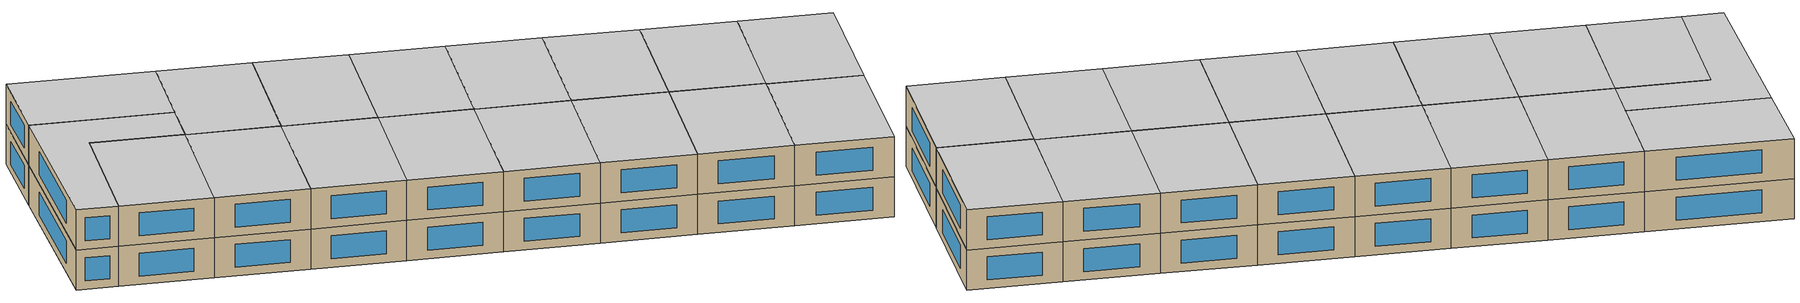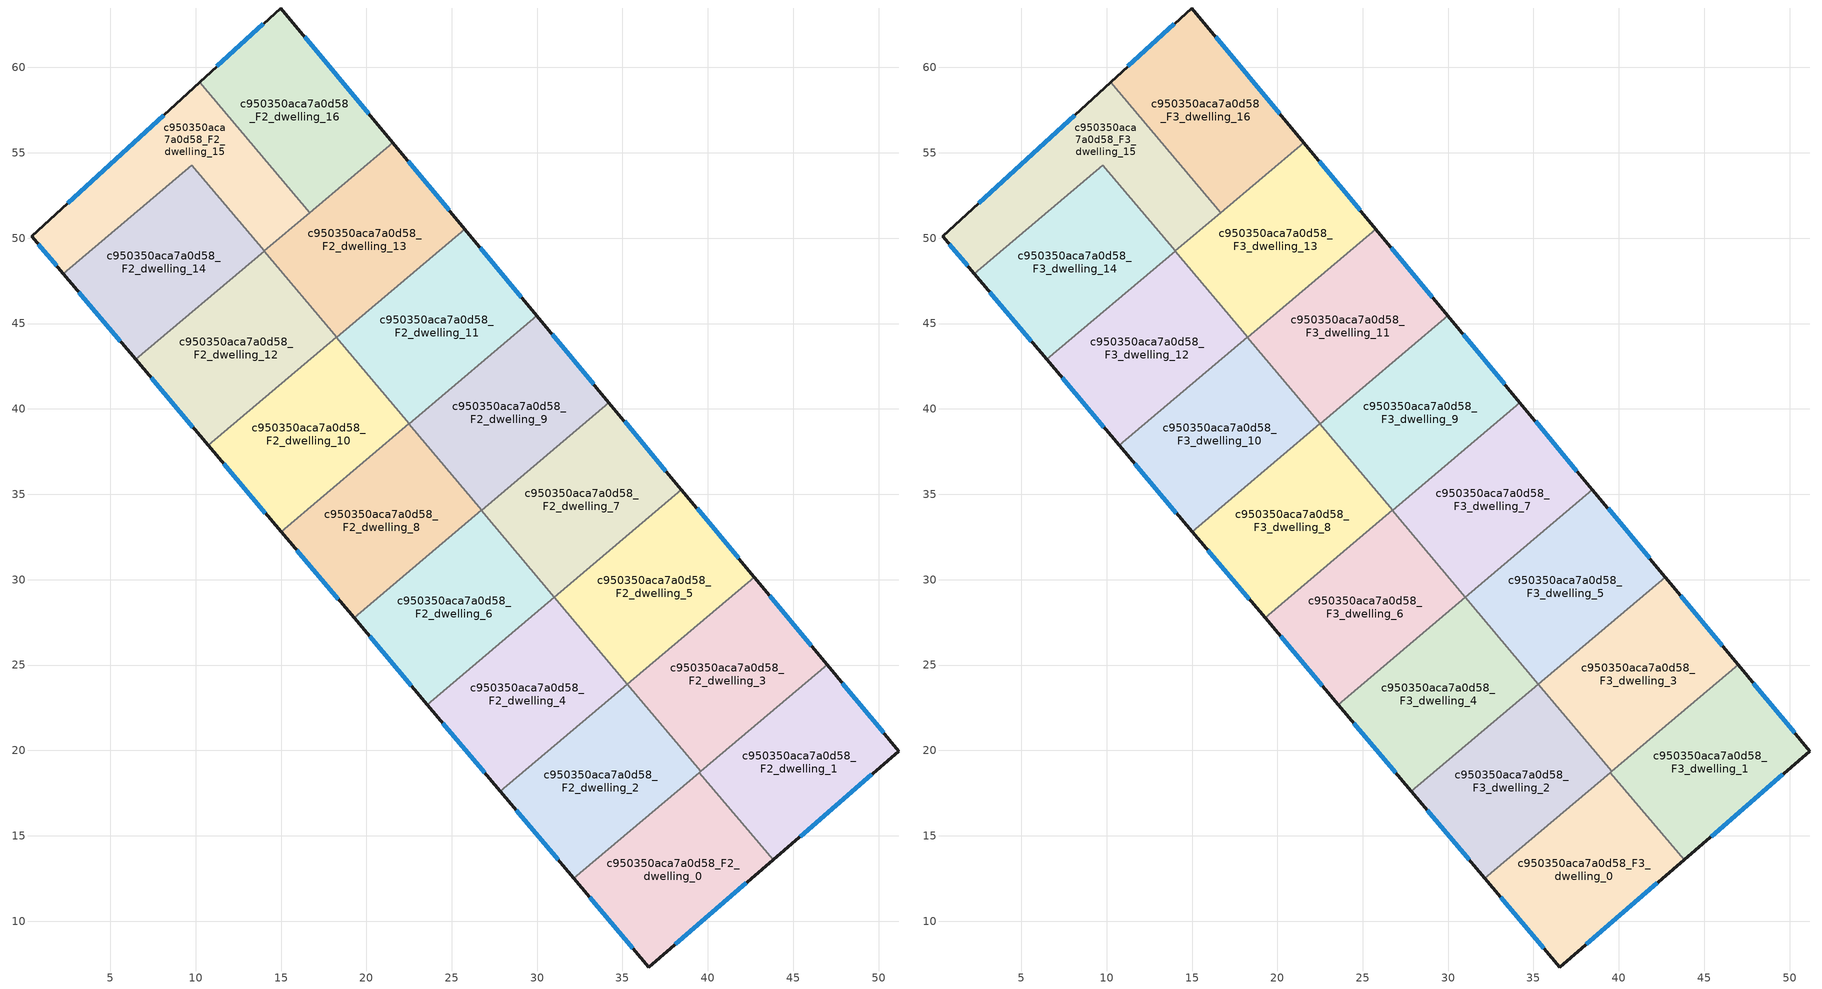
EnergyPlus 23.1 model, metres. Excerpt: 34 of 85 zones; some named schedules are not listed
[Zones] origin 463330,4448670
c950350aca7a0d58_F2_dwelling_0
 floor to c950350aca7a0d58_F1_dwelling_0 (EU_floor_Construction): 39.5,18.7 43.82,13.59 36.54,7.31 32.16,12.5 z6
 wall outside (EU_wall_Construction): 32.16,12.5 36.54,7.31 43.82,13.59 z6:9
 wall to c950350aca7a0d58_F2_dwelling_1 (EU_wall_Construction): 43.82,13.59 39.5,18.7 z6:9
 wall to c950350aca7a0d58_F2_dwelling_2 (EU_wall_Construction): 39.5,18.7 32.16,12.5 z6:9
 window (EU_Window_Construction): 38.1,8.66 42.26,12.25 / 33.1,11.39 35.6,8.42 z6.64:8.36
c950350aca7a0d58_F2_dwelling_1
 floor to c950350aca7a0d58_F1_dwelling_1 (EU_floor_Construction): 46.98,25.02 51.19,19.95 43.82,13.59 39.5,18.7 z6
 wall outside (EU_wall_Construction): 43.82,13.59 51.19,19.95 46.98,25.02 z6:9
 wall to c950350aca7a0d58_F2_dwelling_3 (EU_wall_Construction): 46.98,25.02 39.58,18.77 z6:9
 wall to c950350aca7a0d58_F2_dwelling_2 (EU_wall_Construction): 39.58,18.77 39.5,18.7 z6:9
 window (EU_Window_Construction): 45.4,14.95 49.61,18.59 / 50.29,21.04 47.88,23.93 z6.64:8.36
c950350aca7a0d58_F2_dwelling_10
 floor to c950350aca7a0d58_F1_dwelling_10 (EU_floor_Construction): 18.24,44.19 22.5,39.14 15,32.82 10.74,37.86 z6
 wall outside (EU_wall_Construction): 10.74,37.86 15,32.82 z6:9
 wall to c950350aca7a0d58_F2_dwelling_11 (EU_wall_Construction): 22.5,39.14 18.24,44.19 z6:9
 wall to c950350aca7a0d58_F2_dwelling_12 (EU_wall_Construction): 18.24,44.19 10.74,37.86 z6:9
 wall to c950350aca7a0d58_F2_dwelling_8 (EU_wall_Construction): 15,32.82 22.48,39.13 z6:9
 wall to c950350aca7a0d58_F2_dwelling_9 (EU_wall_Construction): 22.48,39.13 22.5,39.14 z6:9
 window (EU_Window_Construction): 11.65,36.78 14.09,33.9 z6.64:8.36
c950350aca7a0d58_F2_dwelling_11
 floor to c950350aca7a0d58_F1_dwelling_11 (EU_floor_Construction): 25.75,50.54 29.98,45.46 22.5,39.14 18.24,44.19 z6
 wall outside (EU_wall_Construction): 29.98,45.46 25.75,50.54 z6:9
 wall to c950350aca7a0d58_F2_dwelling_9 (EU_wall_Construction): 22.5,39.14 29.98,45.46 z6:9
 wall to c950350aca7a0d58_F2_dwelling_13 (EU_wall_Construction): 25.75,50.54 18.26,44.21 z6:9
 wall to c950350aca7a0d58_F2_dwelling_12 (EU_wall_Construction): 18.26,44.21 18.24,44.19 z6:9
 window (EU_Window_Construction): 29.07,46.55 26.66,49.45 z6.64:8.36
c950350aca7a0d58_F2_dwelling_12
 floor to c950350aca7a0d58_F1_dwelling_12 (EU_floor_Construction): 14.01,49.24 18.26,44.21 10.74,37.86 6.49,42.9 z6
 wall outside (EU_wall_Construction): 6.49,42.9 10.74,37.86 z6:9
 wall to c950350aca7a0d58_F2_dwelling_13 (EU_wall_Construction): 18.26,44.21 14.01,49.24 z6:9
 wall to c950350aca7a0d58_F2_dwelling_14 (EU_wall_Construction): 14.01,49.24 6.49,42.9 z6:9
 window (EU_Window_Construction): 7.4,41.82 9.83,38.94 z6.64:8.36
c950350aca7a0d58_F2_dwelling_13
 floor to c950350aca7a0d58_F1_dwelling_13 (EU_floor_Construction): 21.54,55.6 25.75,50.54 18.26,44.21 14.01,49.24 z6
 wall outside (EU_wall_Construction): 25.75,50.54 21.54,55.6 z6:9
 wall to c950350aca7a0d58_F2_dwelling_16 (EU_wall_Construction): 21.54,55.6 16.67,51.5 z6:9
 wall to c950350aca7a0d58_F2_dwelling_15 (EU_wall_Construction): 16.67,51.5 14.02,49.26 z6:9
 wall to c950350aca7a0d58_F2_dwelling_14 (EU_wall_Construction): 14.02,49.26 14.01,49.24 z6:9
 window (EU_Window_Construction): 24.85,51.62 22.44,54.52 z6.64:8.36
c950350aca7a0d58_F2_dwelling_14
 floor to c950350aca7a0d58_F1_dwelling_14 (EU_floor_Construction): 9.78,54.28 14.02,49.26 6.49,42.9 2.25,47.92 z6
 wall outside (EU_wall_Construction): 2.25,47.92 6.49,42.9 z6:9
 wall to c950350aca7a0d58_F2_dwelling_15 (EU_wall_Construction): 14.02,49.26 9.78,54.28 2.25,47.92 z6:9
 window (EU_Window_Construction): 3.16,46.84 5.58,43.97 z6.64:8.36
c950350aca7a0d58_F2_dwelling_15
 floor to c950350aca7a0d58_F1_dwelling_15 (EU_floor_Construction): 10.23,59.13 16.67,51.5 14.02,49.26 9.78,54.28 2.25,47.92 0.39,50.12 z6
 wall outside (EU_wall_Construction): 10.23,59.13 0.39,50.12 2.25,47.92 z6:9
 wall to c950350aca7a0d58_F2_dwelling_16 (EU_wall_Construction): 16.67,51.5 10.23,59.13 z6:9
 window (EU_Window_Construction): 0.79,49.65 1.85,48.39 / 8.12,57.2 2.5,52.05 z6.64:8.36
c950350aca7a0d58_F2_dwelling_16
 floor to c950350aca7a0d58_F1_dwelling_16 (EU_floor_Construction): 14.98,63.48 21.54,55.6 16.67,51.5 10.23,59.13 z6
 wall outside (EU_wall_Construction): 21.54,55.6 14.98,63.48 10.23,59.13 z6:9
 window (EU_Window_Construction): 13.97,62.55 11.25,60.06 / 20.13,57.29 16.39,61.79 z6.64:8.36
c950350aca7a0d58_F2_dwelling_2
 floor to c950350aca7a0d58_F1_dwelling_2 (EU_floor_Construction): 35.27,23.87 39.58,18.77 32.16,12.5 27.85,17.6 z6
 wall outside (EU_wall_Construction): 27.85,17.6 32.16,12.5 z6:9
 wall to c950350aca7a0d58_F2_dwelling_3 (EU_wall_Construction): 39.58,18.77 35.27,23.87 z6:9
 wall to c950350aca7a0d58_F2_dwelling_4 (EU_wall_Construction): 35.27,23.87 27.85,17.6 z6:9
 window (EU_Window_Construction): 28.78,16.51 31.24,13.59 z6.64:8.36
c950350aca7a0d58_F2_dwelling_3
 floor to c950350aca7a0d58_F1_dwelling_3 (EU_floor_Construction): 42.71,30.15 46.98,25.02 39.58,18.77 35.27,23.87 z6
 wall outside (EU_wall_Construction): 46.98,25.02 42.71,30.15 z6:9
 wall to c950350aca7a0d58_F2_dwelling_5 (EU_wall_Construction): 42.71,30.15 35.29,23.88 z6:9
 wall to c950350aca7a0d58_F2_dwelling_4 (EU_wall_Construction): 35.29,23.88 35.27,23.86 z6:9
 window (EU_Window_Construction): 46.07,26.11 43.63,29.05 z6.64:8.36
c950350aca7a0d58_F2_dwelling_4
 floor to c950350aca7a0d58_F1_dwelling_4 (EU_floor_Construction): 31,28.97 35.29,23.88 27.85,17.6 23.56,22.68 z6
 wall outside (EU_wall_Construction): 23.56,22.68 27.85,17.6 z6:9
 wall to c950350aca7a0d58_F2_dwelling_5 (EU_wall_Construction): 35.29,23.88 31,28.97 z6:9
 wall to c950350aca7a0d58_F2_dwelling_6 (EU_wall_Construction): 31,28.97 23.56,22.68 z6:9
 window (EU_Window_Construction): 24.48,21.59 26.93,18.69 z6.64:8.36
c950350aca7a0d58_F2_dwelling_5
 floor to c950350aca7a0d58_F1_dwelling_5 (EU_floor_Construction): 38.46,35.26 42.71,30.15 35.29,23.88 31,28.97 z6
 wall outside (EU_wall_Construction): 42.71,30.15 38.46,35.26 z6:9
 wall to c950350aca7a0d58_F2_dwelling_7 (EU_wall_Construction): 38.46,35.26 31.02,28.98 z6:9
 wall to c950350aca7a0d58_F2_dwelling_6 (EU_wall_Construction): 31.02,28.98 31,28.97 z6:9
 window (EU_Window_Construction): 41.8,31.24 39.37,34.17 z6.64:8.36
c950350aca7a0d58_F2_dwelling_6
 floor to c950350aca7a0d58_F1_dwelling_6 (EU_floor_Construction): 26.73,34.05 31.02,28.98 23.56,22.68 19.28,27.76 z6
 wall outside (EU_wall_Construction): 19.28,27.76 23.56,22.68 z6:9
 wall to c950350aca7a0d58_F2_dwelling_7 (EU_wall_Construction): 31.02,28.98 26.73,34.05 z6:9
 wall to c950350aca7a0d58_F2_dwelling_8 (EU_wall_Construction): 26.73,34.05 19.28,27.76 z6:9
 window (EU_Window_Construction): 20.19,26.67 22.64,23.77 z6.64:8.36
c950350aca7a0d58_F2_dwelling_7
 floor to c950350aca7a0d58_F1_dwelling_7 (EU_floor_Construction): 34.21,40.37 38.46,35.26 31.02,28.98 26.73,34.05 z6
 wall outside (EU_wall_Construction): 38.46,35.26 34.21,40.37 z6:9
 wall to c950350aca7a0d58_F2_dwelling_9 (EU_wall_Construction): 34.21,40.37 26.75,34.07 z6:9
 wall to c950350aca7a0d58_F2_dwelling_8 (EU_wall_Construction): 26.75,34.07 26.73,34.05 z6:9
 window (EU_Window_Construction): 37.55,36.36 35.12,39.27 z6.64:8.36
c950350aca7a0d58_F2_dwelling_8
 floor to c950350aca7a0d58_F1_dwelling_8 (EU_floor_Construction): 22.48,39.13 26.75,34.07 19.28,27.76 15,32.82 z6
 wall outside (EU_wall_Construction): 15,32.82 19.28,27.76 z6:9
 wall to c950350aca7a0d58_F2_dwelling_9 (EU_wall_Construction): 26.75,34.07 22.48,39.13 z6:9
 window (EU_Window_Construction): 15.92,31.73 18.36,28.84 z6.64:8.36
c950350aca7a0d58_F2_dwelling_9
 floor to c950350aca7a0d58_F1_dwelling_9 (EU_floor_Construction): 29.98,45.46 34.21,40.37 26.75,34.07 22.48,39.13 z6
 wall outside (EU_wall_Construction): 34.21,40.37 29.98,45.46 z6:9
 window (EU_Window_Construction): 33.3,41.46 30.88,44.37 z6.64:8.36
c950350aca7a0d58_F3_dwelling_0
 floor to c950350aca7a0d58_F2_dwelling_0 (EU_floor_Construction): 39.5,18.7 43.82,13.59 36.54,7.31 32.16,12.5 z9
 wall outside (EU_wall_Construction): 32.16,12.5 36.54,7.31 43.82,13.59 z9:12
 wall to c950350aca7a0d58_F3_dwelling_1 (EU_wall_Construction): 43.82,13.59 39.5,18.7 z9:12
 wall to c950350aca7a0d58_F3_dwelling_2 (EU_wall_Construction): 39.5,18.7 32.16,12.5 z9:12
 window (EU_Window_Construction): 38.1,8.66 42.26,12.25 / 33.1,11.39 35.6,8.42 z9.64:11.36
 ceiling to c950350aca7a0d58_F4_dwelling_0 (EU_floor_Construction): 43.82,13.59 39.5,18.7 32.16,12.5 36.54,7.31 z12
c950350aca7a0d58_F3_dwelling_1
 floor to c950350aca7a0d58_F2_dwelling_1 (EU_floor_Construction): 46.98,25.02 51.19,19.95 43.82,13.59 39.5,18.7 z9
 wall outside (EU_wall_Construction): 43.82,13.59 51.19,19.95 46.98,25.02 z9:12
 wall to c950350aca7a0d58_F3_dwelling_3 (EU_wall_Construction): 46.98,25.02 39.58,18.77 z9:12
 wall to c950350aca7a0d58_F3_dwelling_2 (EU_wall_Construction): 39.58,18.77 39.5,18.7 z9:12
 window (EU_Window_Construction): 45.4,14.95 49.61,18.59 / 50.29,21.04 47.88,23.93 z9.64:11.36
 ceiling to c950350aca7a0d58_F4_dwelling_1 (EU_floor_Construction): 51.19,19.95 46.98,25.02 39.5,18.7 43.82,13.59 z12
c950350aca7a0d58_F3_dwelling_10
 floor to c950350aca7a0d58_F2_dwelling_10 (EU_floor_Construction): 18.24,44.19 22.5,39.14 15,32.82 10.74,37.86 z9
 wall outside (EU_wall_Construction): 10.74,37.86 15,32.82 z9:12
 wall to c950350aca7a0d58_F3_dwelling_11 (EU_wall_Construction): 22.5,39.14 18.24,44.19 z9:12
 wall to c950350aca7a0d58_F3_dwelling_12 (EU_wall_Construction): 18.24,44.19 10.74,37.86 z9:12
 wall to c950350aca7a0d58_F3_dwelling_8 (EU_wall_Construction): 15,32.82 22.48,39.13 z9:12
 wall to c950350aca7a0d58_F3_dwelling_9 (EU_wall_Construction): 22.48,39.13 22.5,39.14 z9:12
 window (EU_Window_Construction): 11.65,36.78 14.09,33.9 z9.64:11.36
 ceiling to c950350aca7a0d58_F4_dwelling_10 (EU_floor_Construction): 22.5,39.14 18.24,44.19 10.74,37.86 15,32.82 z12
c950350aca7a0d58_F3_dwelling_11
 floor to c950350aca7a0d58_F2_dwelling_11 (EU_floor_Construction): 25.75,50.54 29.98,45.46 22.5,39.14 18.24,44.19 z9
 wall outside (EU_wall_Construction): 29.98,45.46 25.75,50.54 z9:12
 wall to c950350aca7a0d58_F3_dwelling_9 (EU_wall_Construction): 22.5,39.14 29.98,45.46 z9:12
 wall to c950350aca7a0d58_F3_dwelling_13 (EU_wall_Construction): 25.75,50.54 18.26,44.21 z9:12
 wall to c950350aca7a0d58_F3_dwelling_12 (EU_wall_Construction): 18.26,44.21 18.24,44.19 z9:12
 window (EU_Window_Construction): 29.07,46.55 26.66,49.45 z9.64:11.36
 ceiling to c950350aca7a0d58_F4_dwelling_11 (EU_floor_Construction): 29.98,45.46 25.75,50.54 18.24,44.19 22.5,39.14 z12
c950350aca7a0d58_F3_dwelling_12
 floor to c950350aca7a0d58_F2_dwelling_12 (EU_floor_Construction): 14.01,49.24 18.26,44.21 10.74,37.86 6.49,42.9 z9
 wall outside (EU_wall_Construction): 6.49,42.9 10.74,37.86 z9:12
 wall to c950350aca7a0d58_F3_dwelling_13 (EU_wall_Construction): 18.26,44.21 14.01,49.24 z9:12
 wall to c950350aca7a0d58_F3_dwelling_14 (EU_wall_Construction): 14.01,49.24 6.49,42.9 z9:12
 window (EU_Window_Construction): 7.4,41.82 9.83,38.94 z9.64:11.36
 ceiling to c950350aca7a0d58_F4_dwelling_12 (EU_floor_Construction): 18.26,44.21 14.01,49.24 6.49,42.9 10.74,37.86 z12
c950350aca7a0d58_F3_dwelling_13
 floor to c950350aca7a0d58_F2_dwelling_13 (EU_floor_Construction): 21.54,55.6 25.75,50.54 18.26,44.21 14.01,49.24 z9
 wall outside (EU_wall_Construction): 25.75,50.54 21.54,55.6 z9:12
 wall to c950350aca7a0d58_F3_dwelling_16 (EU_wall_Construction): 21.54,55.6 16.67,51.5 z9:12
 wall to c950350aca7a0d58_F3_dwelling_15 (EU_wall_Construction): 16.67,51.5 14.02,49.26 z9:12
 wall to c950350aca7a0d58_F3_dwelling_14 (EU_wall_Construction): 14.02,49.26 14.01,49.24 z9:12
 window (EU_Window_Construction): 24.85,51.62 22.44,54.52 z9.64:11.36
 ceiling to c950350aca7a0d58_F4_dwelling_13 (EU_floor_Construction): 25.75,50.54 21.54,55.6 14.01,49.24 18.26,44.21 z12
c950350aca7a0d58_F3_dwelling_14
 floor to c950350aca7a0d58_F2_dwelling_14 (EU_floor_Construction): 9.78,54.28 14.02,49.26 6.49,42.9 2.25,47.92 z9
 wall outside (EU_wall_Construction): 2.25,47.92 6.49,42.9 z9:12
 wall to c950350aca7a0d58_F3_dwelling_15 (EU_wall_Construction): 14.02,49.26 9.78,54.28 2.25,47.92 z9:12
 window (EU_Window_Construction): 3.16,46.84 5.58,43.97 z9.64:11.36
 ceiling to c950350aca7a0d58_F4_dwelling_14 (EU_floor_Construction): 14.02,49.26 9.78,54.28 2.25,47.92 6.49,42.9 z12
c950350aca7a0d58_F3_dwelling_15
 floor to c950350aca7a0d58_F2_dwelling_15 (EU_floor_Construction): 10.23,59.13 16.67,51.5 14.02,49.26 9.78,54.28 2.25,47.92 0.39,50.12 z9
 wall outside (EU_wall_Construction): 10.23,59.13 0.39,50.12 2.25,47.92 z9:12
 wall to c950350aca7a0d58_F3_dwelling_16 (EU_wall_Construction): 16.67,51.5 10.23,59.13 z9:12
 window (EU_Window_Construction): 0.79,49.65 1.85,48.39 / 8.12,57.2 2.5,52.05 z9.64:11.36
 ceiling to c950350aca7a0d58_F4_dwelling_15 (EU_floor_Construction): 14.02,49.26 16.67,51.5 10.23,59.13 0.39,50.12 2.25,47.92 9.78,54.28 z12
c950350aca7a0d58_F3_dwelling_16
 floor to c950350aca7a0d58_F2_dwelling_16 (EU_floor_Construction): 14.98,63.48 21.54,55.6 16.67,51.5 10.23,59.13 z9
 wall outside (EU_wall_Construction): 21.54,55.6 14.98,63.48 10.23,59.13 z9:12
 window (EU_Window_Construction): 13.97,62.55 11.25,60.06 / 20.13,57.29 16.39,61.79 z9.64:11.36
 ceiling to c950350aca7a0d58_F4_dwelling_16 (EU_floor_Construction): 21.54,55.6 14.98,63.48 10.23,59.13 16.67,51.5 z12
c950350aca7a0d58_F3_dwelling_2
 floor to c950350aca7a0d58_F2_dwelling_2 (EU_floor_Construction): 35.27,23.87 39.58,18.77 32.16,12.5 27.85,17.6 z9
 wall outside (EU_wall_Construction): 27.85,17.6 32.16,12.5 z9:12
 wall to c950350aca7a0d58_F3_dwelling_3 (EU_wall_Construction): 39.58,18.77 35.27,23.87 z9:12
 wall to c950350aca7a0d58_F3_dwelling_4 (EU_wall_Construction): 35.27,23.87 27.85,17.6 z9:12
 window (EU_Window_Construction): 28.78,16.51 31.24,13.59 z9.64:11.36
 ceiling to c950350aca7a0d58_F4_dwelling_2 (EU_floor_Construction): 39.58,18.77 35.27,23.87 27.85,17.6 32.16,12.5 z12
c950350aca7a0d58_F3_dwelling_3
 floor to c950350aca7a0d58_F2_dwelling_3 (EU_floor_Construction): 42.71,30.15 46.98,25.02 39.58,18.77 35.27,23.87 z9
 wall outside (EU_wall_Construction): 46.98,25.02 42.71,30.15 z9:12
 wall to c950350aca7a0d58_F3_dwelling_5 (EU_wall_Construction): 42.71,30.15 35.29,23.88 z9:12
 wall to c950350aca7a0d58_F3_dwelling_4 (EU_wall_Construction): 35.29,23.88 35.27,23.86 z9:12
 window (EU_Window_Construction): 46.07,26.11 43.63,29.05 z9.64:11.36
 ceiling to c950350aca7a0d58_F4_dwelling_3 (EU_floor_Construction): 46.98,25.02 42.71,30.15 35.27,23.87 39.58,18.77 z12
c950350aca7a0d58_F3_dwelling_4
 floor to c950350aca7a0d58_F2_dwelling_4 (EU_floor_Construction): 31,28.97 35.29,23.88 27.85,17.6 23.56,22.68 z9
 wall outside (EU_wall_Construction): 23.56,22.68 27.85,17.6 z9:12
 wall to c950350aca7a0d58_F3_dwelling_5 (EU_wall_Construction): 35.29,23.88 31,28.97 z9:12
 wall to c950350aca7a0d58_F3_dwelling_6 (EU_wall_Construction): 31,28.97 23.56,22.68 z9:12
 window (EU_Window_Construction): 24.48,21.59 26.93,18.69 z9.64:11.36
 ceiling to c950350aca7a0d58_F4_dwelling_4 (EU_floor_Construction): 35.29,23.88 31,28.97 23.56,22.68 27.85,17.6 z12
c950350aca7a0d58_F3_dwelling_5
 floor to c950350aca7a0d58_F2_dwelling_5 (EU_floor_Construction): 38.46,35.26 42.71,30.15 35.29,23.88 31,28.97 z9
 wall outside (EU_wall_Construction): 42.71,30.15 38.46,35.26 z9:12
 wall to c950350aca7a0d58_F3_dwelling_7 (EU_wall_Construction): 38.46,35.26 31.02,28.98 z9:12
 wall to c950350aca7a0d58_F3_dwelling_6 (EU_wall_Construction): 31.02,28.98 31,28.97 z9:12
 window (EU_Window_Construction): 41.8,31.24 39.37,34.17 z9.64:11.36
 ceiling to c950350aca7a0d58_F4_dwelling_5 (EU_floor_Construction): 42.71,30.15 38.46,35.26 31,28.97 35.29,23.88 z12
c950350aca7a0d58_F3_dwelling_6
 floor to c950350aca7a0d58_F2_dwelling_6 (EU_floor_Construction): 26.73,34.05 31.02,28.98 23.56,22.68 19.28,27.76 z9
 wall outside (EU_wall_Construction): 19.28,27.76 23.56,22.68 z9:12
 wall to c950350aca7a0d58_F3_dwelling_7 (EU_wall_Construction): 31.02,28.98 26.73,34.05 z9:12
 wall to c950350aca7a0d58_F3_dwelling_8 (EU_wall_Construction): 26.73,34.05 19.28,27.76 z9:12
 window (EU_Window_Construction): 20.19,26.67 22.64,23.77 z9.64:11.36
 ceiling to c950350aca7a0d58_F4_dwelling_6 (EU_floor_Construction): 31.02,28.98 26.73,34.05 19.28,27.76 23.56,22.68 z12
c950350aca7a0d58_F3_dwelling_7
 floor to c950350aca7a0d58_F2_dwelling_7 (EU_floor_Construction): 34.21,40.37 38.46,35.26 31.02,28.98 26.73,34.05 z9
 wall outside (EU_wall_Construction): 38.46,35.26 34.21,40.37 z9:12
 wall to c950350aca7a0d58_F3_dwelling_9 (EU_wall_Construction): 34.21,40.37 26.75,34.07 z9:12
 wall to c950350aca7a0d58_F3_dwelling_8 (EU_wall_Construction): 26.75,34.07 26.73,34.05 z9:12
 window (EU_Window_Construction): 37.55,36.36 35.12,39.27 z9.64:11.36
 ceiling to c950350aca7a0d58_F4_dwelling_7 (EU_floor_Construction): 38.46,35.26 34.21,40.37 26.73,34.05 31.02,28.98 z12
c950350aca7a0d58_F3_dwelling_8
 floor to c950350aca7a0d58_F2_dwelling_8 (EU_floor_Construction): 22.48,39.13 26.75,34.07 19.28,27.76 15,32.82 z9
 wall outside (EU_wall_Construction): 15,32.82 19.28,27.76 z9:12
 wall to c950350aca7a0d58_F3_dwelling_9 (EU_wall_Construction): 26.75,34.07 22.48,39.13 z9:12
 window (EU_Window_Construction): 15.92,31.73 18.36,28.84 z9.64:11.36
 ceiling to c950350aca7a0d58_F4_dwelling_8 (EU_floor_Construction): 26.75,34.07 22.48,39.13 15,32.82 19.28,27.76 z12
c950350aca7a0d58_F3_dwelling_9
 floor to c950350aca7a0d58_F2_dwelling_9 (EU_floor_Construction): 29.98,45.46 34.21,40.37 26.75,34.07 22.48,39.13 z9
 wall outside (EU_wall_Construction): 34.21,40.37 29.98,45.46 z9:12
 window (EU_Window_Construction): 33.3,41.46 30.88,44.37 z9.64:11.36
 ceiling to c950350aca7a0d58_F4_dwelling_9 (EU_floor_Construction): 34.21,40.37 29.98,45.46 22.48,39.13 26.75,34.07 z12
[Building]
EU S2 Campaign: North Axis=0; Terrain=City; Solar Distribution=FullExterior
[Site:Location]
Yerevan-Zvartnots.Intl.AP: Latitude=40.15; Longitude=44.383; Time Zone=4; Elevation=854
[SizingPeriod:WeatherFileDays]
AnnualSizingPeriod: Begin Month=1; Begin Day of Month=1; End Month=12; End Day of Month=31; Day of Week for Start Day=Monday; Use Weather File Daylight Saving Period=No; Use Weather File Rain and Snow Indicators=No
[MATERIAL]
EU_InternalMass_Material: Roughness=MediumRough; Thickness=0.1; Conductivity=1; Density=1800; Specific Heat=900; Thermal Absorptance=0.9; Solar Absorptance=0.7; Visible Absorptance=0.7
[MATERIAL:NOMASS] Roughness=MediumRough; Thermal Absorptance=0.9; Solar Absorptance=0.7; Visible Absorptance=0.7
Name | Thermal Resistance
EU_wall_NoMass | 1.05043
EU_floor_NoMass | 0.478065
[WINDOWMATERIAL:SIMPLEGLAZINGSYSTEM]
EU_Window_SimpleGlazing: UFactor=2.5566; Solar Heat Gain Coefficient=0.75; Visible Transmittance=0.75
[CONSTRUCTION]
EU_wall_Construction: EU_wall_NoMass
EU_floor_Construction: EU_floor_NoMass
EU_Window_Construction: EU_Window_SimpleGlazing
EU_InternalMass_Construction: EU_InternalMass_Material
[ZONE] Type=1; Multiplier=1; Ceiling Height=autocalculate; Floor Area=autocalculate; Part of Total Floor Area=Yes
Name | Volume
c950350aca7a0d58_F2_dwelling_0; c950350aca7a0d58_F3_dwelling_0 | 194.401
c950350aca7a0d58_F2_dwelling_1; c950350aca7a0d58_F3_dwelling_1 | 194.405
c950350aca7a0d58_F2_dwelling_10; c950350aca7a0d58_F3_dwelling_10; c950350aca7a0d58_F2_dwelling_9; c950350aca7a0d58_F3_dwelling_9 | 194.398
c950350aca7a0d58_F2_dwelling_11; c950350aca7a0d58_F3_dwelling_11 | 194.414
c950350aca7a0d58_F2_dwelling_12; c950350aca7a0d58_F3_dwelling_12; c950350aca7a0d58_F2_dwelling_4; c950350aca7a0d58_F3_dwelling_4 | 194.407
c950350aca7a0d58_F2_dwelling_13; c950350aca7a0d58_F3_dwelling_13; c950350aca7a0d58_F2_dwelling_5; c950350aca7a0d58_F3_dwelling_5 | 194.41
c950350aca7a0d58_F2_dwelling_14; c950350aca7a0d58_F3_dwelling_14 | 194.423
c950350aca7a0d58_F2_dwelling_15; c950350aca7a0d58_F3_dwelling_15 | 194.436
c950350aca7a0d58_F2_dwelling_16; c950350aca7a0d58_F3_dwelling_16; c950350aca7a0d58_F2_dwelling_8; c950350aca7a0d58_F3_dwelling_8 | 194.386
c950350aca7a0d58_F2_dwelling_2; c950350aca7a0d58_F3_dwelling_2 | 194.429
c950350aca7a0d58_F2_dwelling_3; c950350aca7a0d58_F3_dwelling_3 | 194.413
c950350aca7a0d58_F2_dwelling_6; c950350aca7a0d58_F3_dwelling_6 | 194.428
c950350aca7a0d58_F2_dwelling_7; c950350aca7a0d58_F3_dwelling_7 | 194.422
[INTERNALMASS] Construction=EU_InternalMass_Construction
Name | Zone or ZoneList | Surface Area
c950350aca7a0d58_F2_dwelling_0_EU_InternalMass | c950350aca7a0d58_F2_dwelling_0 | 64.7999
c950350aca7a0d58_F2_dwelling_1_EU_InternalMass | c950350aca7a0d58_F2_dwelling_1 | 64.8024
c950350aca7a0d58_F2_dwelling_2_EU_InternalMass | c950350aca7a0d58_F2_dwelling_2 | 64.809
c950350aca7a0d58_F2_dwelling_3_EU_InternalMass | c950350aca7a0d58_F2_dwelling_3 | 64.8045
c950350aca7a0d58_F2_dwelling_4_EU_InternalMass | c950350aca7a0d58_F2_dwelling_4 | 64.8015
c950350aca7a0d58_F2_dwelling_5_EU_InternalMass | c950350aca7a0d58_F2_dwelling_5 | 64.8026
c950350aca7a0d58_F2_dwelling_6_EU_InternalMass | c950350aca7a0d58_F2_dwelling_6 | 64.8085
c950350aca7a0d58_F2_dwelling_7_EU_InternalMass | c950350aca7a0d58_F2_dwelling_7 | 64.8064
c950350aca7a0d58_F2_dwelling_8_EU_InternalMass | c950350aca7a0d58_F2_dwelling_8 | 64.7946
c950350aca7a0d58_F2_dwelling_9_EU_InternalMass | c950350aca7a0d58_F2_dwelling_9 | 64.7973
c950350aca7a0d58_F2_dwelling_10_EU_InternalMass | c950350aca7a0d58_F2_dwelling_10 | 64.8009
c950350aca7a0d58_F2_dwelling_11_EU_InternalMass | c950350aca7a0d58_F2_dwelling_11 | 64.8063
c950350aca7a0d58_F2_dwelling_12_EU_InternalMass | c950350aca7a0d58_F2_dwelling_12 | 64.8018
c950350aca7a0d58_F2_dwelling_13_EU_InternalMass | c950350aca7a0d58_F2_dwelling_13 | 64.8051
c950350aca7a0d58_F2_dwelling_14_EU_InternalMass | c950350aca7a0d58_F2_dwelling_14 | 64.8073
c950350aca7a0d58_F2_dwelling_15_EU_InternalMass | c950350aca7a0d58_F2_dwelling_15 | 64.8119
c950350aca7a0d58_F2_dwelling_16_EU_InternalMass | c950350aca7a0d58_F2_dwelling_16 | 64.7954
c950350aca7a0d58_F3_dwelling_0_EU_InternalMass | c950350aca7a0d58_F3_dwelling_0 | 64.7999
c950350aca7a0d58_F3_dwelling_1_EU_InternalMass | c950350aca7a0d58_F3_dwelling_1 | 64.8024
c950350aca7a0d58_F3_dwelling_2_EU_InternalMass | c950350aca7a0d58_F3_dwelling_2 | 64.809
c950350aca7a0d58_F3_dwelling_3_EU_InternalMass | c950350aca7a0d58_F3_dwelling_3 | 64.8045
c950350aca7a0d58_F3_dwelling_4_EU_InternalMass | c950350aca7a0d58_F3_dwelling_4 | 64.8015
c950350aca7a0d58_F3_dwelling_5_EU_InternalMass | c950350aca7a0d58_F3_dwelling_5 | 64.8026
c950350aca7a0d58_F3_dwelling_6_EU_InternalMass | c950350aca7a0d58_F3_dwelling_6 | 64.8085
c950350aca7a0d58_F3_dwelling_7_EU_InternalMass | c950350aca7a0d58_F3_dwelling_7 | 64.8064
c950350aca7a0d58_F3_dwelling_8_EU_InternalMass | c950350aca7a0d58_F3_dwelling_8 | 64.7946
c950350aca7a0d58_F3_dwelling_9_EU_InternalMass | c950350aca7a0d58_F3_dwelling_9 | 64.7973
c950350aca7a0d58_F3_dwelling_10_EU_InternalMass | c950350aca7a0d58_F3_dwelling_10 | 64.8009
c950350aca7a0d58_F3_dwelling_11_EU_InternalMass | c950350aca7a0d58_F3_dwelling_11 | 64.8063
c950350aca7a0d58_F3_dwelling_12_EU_InternalMass | c950350aca7a0d58_F3_dwelling_12 | 64.8018
c950350aca7a0d58_F3_dwelling_13_EU_InternalMass | c950350aca7a0d58_F3_dwelling_13 | 64.8051
c950350aca7a0d58_F3_dwelling_14_EU_InternalMass | c950350aca7a0d58_F3_dwelling_14 | 64.8073
c950350aca7a0d58_F3_dwelling_15_EU_InternalMass | c950350aca7a0d58_F3_dwelling_15 | 64.8119
c950350aca7a0d58_F3_dwelling_16_EU_InternalMass | c950350aca7a0d58_F3_dwelling_16 | 64.7954
[OTHEREQUIPMENT] Fuel Type=Electricity; Design Level Calculation Method=Watts/Area; Power per Zone Floor Area=1; Fraction Latent=0; Fraction Radiant=0; Fraction Lost=0; Carbon Dioxide Generation Rate=0; EndUse Subcategory=EU_Step8_InternalGains
Name | Zone or ZoneList or Space or SpaceList | Schedule
EU_Step8_InternalGain_c950350aca7a0d58_F2_dwelling_0_f000 | c950350aca7a0d58_F2_dwelling_0 | EU_Step8_GainSchedule_c950350aca7a0d58_F2_dwelling_0_f000
EU_Step8_InternalGain_c950350aca7a0d58_F2_dwelling_1_f000 | c950350aca7a0d58_F2_dwelling_1 | EU_Step8_GainSchedule_c950350aca7a0d58_F2_dwelling_1_f000
EU_Step8_InternalGain_c950350aca7a0d58_F2_dwelling_2_f000 | c950350aca7a0d58_F2_dwelling_2 | EU_Step8_GainSchedule_c950350aca7a0d58_F2_dwelling_2_f000
EU_Step8_InternalGain_c950350aca7a0d58_F2_dwelling_3_f000 | c950350aca7a0d58_F2_dwelling_3 | EU_Step8_GainSchedule_c950350aca7a0d58_F2_dwelling_3_f000
EU_Step8_InternalGain_c950350aca7a0d58_F2_dwelling_4_f000 | c950350aca7a0d58_F2_dwelling_4 | EU_Step8_GainSchedule_c950350aca7a0d58_F2_dwelling_4_f000
EU_Step8_InternalGain_c950350aca7a0d58_F2_dwelling_5_f000 | c950350aca7a0d58_F2_dwelling_5 | EU_Step8_GainSchedule_c950350aca7a0d58_F2_dwelling_5_f000
EU_Step8_InternalGain_c950350aca7a0d58_F2_dwelling_6_f000 | c950350aca7a0d58_F2_dwelling_6 | EU_Step8_GainSchedule_c950350aca7a0d58_F2_dwelling_6_f000
EU_Step8_InternalGain_c950350aca7a0d58_F2_dwelling_7_f000 | c950350aca7a0d58_F2_dwelling_7 | EU_Step8_GainSchedule_c950350aca7a0d58_F2_dwelling_7_f000
EU_Step8_InternalGain_c950350aca7a0d58_F2_dwelling_8_f000 | c950350aca7a0d58_F2_dwelling_8 | EU_Step8_GainSchedule_c950350aca7a0d58_F2_dwelling_8_f000
EU_Step8_InternalGain_c950350aca7a0d58_F2_dwelling_9_f000 | c950350aca7a0d58_F2_dwelling_9 | EU_Step8_GainSchedule_c950350aca7a0d58_F2_dwelling_9_f000
EU_Step8_InternalGain_c950350aca7a0d58_F2_dwelling_10_f000 | c950350aca7a0d58_F2_dwelling_10 | EU_Step8_GainSchedule_c950350aca7a0d58_F2_dwelling_10_f000
EU_Step8_InternalGain_c950350aca7a0d58_F2_dwelling_11_f000 | c950350aca7a0d58_F2_dwelling_11 | EU_Step8_GainSchedule_c950350aca7a0d58_F2_dwelling_11_f000
EU_Step8_InternalGain_c950350aca7a0d58_F2_dwelling_12_f000 | c950350aca7a0d58_F2_dwelling_12 | EU_Step8_GainSchedule_c950350aca7a0d58_F2_dwelling_12_f000
EU_Step8_InternalGain_c950350aca7a0d58_F2_dwelling_13_f000 | c950350aca7a0d58_F2_dwelling_13 | EU_Step8_GainSchedule_c950350aca7a0d58_F2_dwelling_13_f000
EU_Step8_InternalGain_c950350aca7a0d58_F2_dwelling_14_f000 | c950350aca7a0d58_F2_dwelling_14 | EU_Step8_GainSchedule_c950350aca7a0d58_F2_dwelling_14_f000
EU_Step8_InternalGain_c950350aca7a0d58_F2_dwelling_15_f000 | c950350aca7a0d58_F2_dwelling_15 | EU_Step8_GainSchedule_c950350aca7a0d58_F2_dwelling_15_f000
EU_Step8_InternalGain_c950350aca7a0d58_F2_dwelling_16_f000 | c950350aca7a0d58_F2_dwelling_16 | EU_Step8_GainSchedule_c950350aca7a0d58_F2_dwelling_16_f000
EU_Step8_InternalGain_c950350aca7a0d58_F3_dwelling_0_f000 | c950350aca7a0d58_F3_dwelling_0 | EU_Step8_GainSchedule_c950350aca7a0d58_F3_dwelling_0_f000
EU_Step8_InternalGain_c950350aca7a0d58_F3_dwelling_1_f000 | c950350aca7a0d58_F3_dwelling_1 | EU_Step8_GainSchedule_c950350aca7a0d58_F3_dwelling_1_f000
EU_Step8_InternalGain_c950350aca7a0d58_F3_dwelling_2_f000 | c950350aca7a0d58_F3_dwelling_2 | EU_Step8_GainSchedule_c950350aca7a0d58_F3_dwelling_2_f000
EU_Step8_InternalGain_c950350aca7a0d58_F3_dwelling_3_f000 | c950350aca7a0d58_F3_dwelling_3 | EU_Step8_GainSchedule_c950350aca7a0d58_F3_dwelling_3_f000
EU_Step8_InternalGain_c950350aca7a0d58_F3_dwelling_4_f000 | c950350aca7a0d58_F3_dwelling_4 | EU_Step8_GainSchedule_c950350aca7a0d58_F3_dwelling_4_f000
EU_Step8_InternalGain_c950350aca7a0d58_F3_dwelling_5_f000 | c950350aca7a0d58_F3_dwelling_5 | EU_Step8_GainSchedule_c950350aca7a0d58_F3_dwelling_5_f000
EU_Step8_InternalGain_c950350aca7a0d58_F3_dwelling_6_f000 | c950350aca7a0d58_F3_dwelling_6 | EU_Step8_GainSchedule_c950350aca7a0d58_F3_dwelling_6_f000
EU_Step8_InternalGain_c950350aca7a0d58_F3_dwelling_7_f000 | c950350aca7a0d58_F3_dwelling_7 | EU_Step8_GainSchedule_c950350aca7a0d58_F3_dwelling_7_f000
EU_Step8_InternalGain_c950350aca7a0d58_F3_dwelling_8_f000 | c950350aca7a0d58_F3_dwelling_8 | EU_Step8_GainSchedule_c950350aca7a0d58_F3_dwelling_8_f000
EU_Step8_InternalGain_c950350aca7a0d58_F3_dwelling_9_f000 | c950350aca7a0d58_F3_dwelling_9 | EU_Step8_GainSchedule_c950350aca7a0d58_F3_dwelling_9_f000
EU_Step8_InternalGain_c950350aca7a0d58_F3_dwelling_10_f000 | c950350aca7a0d58_F3_dwelling_10 | EU_Step8_GainSchedule_c950350aca7a0d58_F3_dwelling_10_f000
EU_Step8_InternalGain_c950350aca7a0d58_F3_dwelling_11_f000 | c950350aca7a0d58_F3_dwelling_11 | EU_Step8_GainSchedule_c950350aca7a0d58_F3_dwelling_11_f000
EU_Step8_InternalGain_c950350aca7a0d58_F3_dwelling_12_f000 | c950350aca7a0d58_F3_dwelling_12 | EU_Step8_GainSchedule_c950350aca7a0d58_F3_dwelling_12_f000
EU_Step8_InternalGain_c950350aca7a0d58_F3_dwelling_13_f000 | c950350aca7a0d58_F3_dwelling_13 | EU_Step8_GainSchedule_c950350aca7a0d58_F3_dwelling_13_f000
EU_Step8_InternalGain_c950350aca7a0d58_F3_dwelling_14_f000 | c950350aca7a0d58_F3_dwelling_14 | EU_Step8_GainSchedule_c950350aca7a0d58_F3_dwelling_14_f000
EU_Step8_InternalGain_c950350aca7a0d58_F3_dwelling_15_f000 | c950350aca7a0d58_F3_dwelling_15 | EU_Step8_GainSchedule_c950350aca7a0d58_F3_dwelling_15_f000
EU_Step8_InternalGain_c950350aca7a0d58_F3_dwelling_16_f000 | c950350aca7a0d58_F3_dwelling_16 | EU_Step8_GainSchedule_c950350aca7a0d58_F3_dwelling_16_f000
[ZONEVENTILATION:DESIGNFLOWRATE] Schedule=EU_AlwaysOn; Design Flow Rate Calculation Method=AirChanges/Hour; Air Changes per Hour=0.557805; Ventilation Type=Natural; Fan Pressure Rise=0; Fan Total Efficiency=1; Constant Term Coefficient=1; Temperature Term Coefficient=0; Velocity Term Coefficient=0; Velocity Squared Term Coefficient=0; Minimum Indoor Temperature=-100; Maximum Indoor Temperature=100; Delta Temperature=-100; Minimum Outdoor Temperature=-100; Maximum Outdoor Temperature=100; Maximum Wind Speed=40
Name | Zone or ZoneList or Space or SpaceList
EU_ConstantAir_c950350aca7a0d58_F2_dwelling_0 | c950350aca7a0d58_F2_dwelling_0
EU_ConstantAir_c950350aca7a0d58_F2_dwelling_1 | c950350aca7a0d58_F2_dwelling_1
EU_ConstantAir_c950350aca7a0d58_F2_dwelling_2 | c950350aca7a0d58_F2_dwelling_2
EU_ConstantAir_c950350aca7a0d58_F2_dwelling_3 | c950350aca7a0d58_F2_dwelling_3
EU_ConstantAir_c950350aca7a0d58_F2_dwelling_4 | c950350aca7a0d58_F2_dwelling_4
EU_ConstantAir_c950350aca7a0d58_F2_dwelling_5 | c950350aca7a0d58_F2_dwelling_5
EU_ConstantAir_c950350aca7a0d58_F2_dwelling_6 | c950350aca7a0d58_F2_dwelling_6
EU_ConstantAir_c950350aca7a0d58_F2_dwelling_7 | c950350aca7a0d58_F2_dwelling_7
EU_ConstantAir_c950350aca7a0d58_F2_dwelling_8 | c950350aca7a0d58_F2_dwelling_8
EU_ConstantAir_c950350aca7a0d58_F2_dwelling_9 | c950350aca7a0d58_F2_dwelling_9
EU_ConstantAir_c950350aca7a0d58_F2_dwelling_10 | c950350aca7a0d58_F2_dwelling_10
EU_ConstantAir_c950350aca7a0d58_F2_dwelling_11 | c950350aca7a0d58_F2_dwelling_11
EU_ConstantAir_c950350aca7a0d58_F2_dwelling_12 | c950350aca7a0d58_F2_dwelling_12
EU_ConstantAir_c950350aca7a0d58_F2_dwelling_13 | c950350aca7a0d58_F2_dwelling_13
EU_ConstantAir_c950350aca7a0d58_F2_dwelling_14 | c950350aca7a0d58_F2_dwelling_14
EU_ConstantAir_c950350aca7a0d58_F2_dwelling_15 | c950350aca7a0d58_F2_dwelling_15
EU_ConstantAir_c950350aca7a0d58_F2_dwelling_16 | c950350aca7a0d58_F2_dwelling_16
EU_ConstantAir_c950350aca7a0d58_F3_dwelling_0 | c950350aca7a0d58_F3_dwelling_0
EU_ConstantAir_c950350aca7a0d58_F3_dwelling_1 | c950350aca7a0d58_F3_dwelling_1
EU_ConstantAir_c950350aca7a0d58_F3_dwelling_2 | c950350aca7a0d58_F3_dwelling_2
EU_ConstantAir_c950350aca7a0d58_F3_dwelling_3 | c950350aca7a0d58_F3_dwelling_3
EU_ConstantAir_c950350aca7a0d58_F3_dwelling_4 | c950350aca7a0d58_F3_dwelling_4
EU_ConstantAir_c950350aca7a0d58_F3_dwelling_5 | c950350aca7a0d58_F3_dwelling_5
EU_ConstantAir_c950350aca7a0d58_F3_dwelling_6 | c950350aca7a0d58_F3_dwelling_6
EU_ConstantAir_c950350aca7a0d58_F3_dwelling_7 | c950350aca7a0d58_F3_dwelling_7
EU_ConstantAir_c950350aca7a0d58_F3_dwelling_8 | c950350aca7a0d58_F3_dwelling_8
EU_ConstantAir_c950350aca7a0d58_F3_dwelling_9 | c950350aca7a0d58_F3_dwelling_9
EU_ConstantAir_c950350aca7a0d58_F3_dwelling_10 | c950350aca7a0d58_F3_dwelling_10
EU_ConstantAir_c950350aca7a0d58_F3_dwelling_11 | c950350aca7a0d58_F3_dwelling_11
EU_ConstantAir_c950350aca7a0d58_F3_dwelling_12 | c950350aca7a0d58_F3_dwelling_12
EU_ConstantAir_c950350aca7a0d58_F3_dwelling_13 | c950350aca7a0d58_F3_dwelling_13
EU_ConstantAir_c950350aca7a0d58_F3_dwelling_14 | c950350aca7a0d58_F3_dwelling_14
EU_ConstantAir_c950350aca7a0d58_F3_dwelling_15 | c950350aca7a0d58_F3_dwelling_15
EU_ConstantAir_c950350aca7a0d58_F3_dwelling_16 | c950350aca7a0d58_F3_dwelling_16
[HVACTEMPLATE:ZONE:IDEALLOADSAIRSYSTEM] System Availability Schedule=EU_AlwaysOn; Maximum Heating Supply Air Temperature=50; Minimum Cooling Supply Air Temperature=13; Maximum Heating Supply Air Humidity Ratio=0.0156; Minimum Cooling Supply Air Humidity Ratio=0.0077; Heating Limit=NoLimit; Cooling Limit=NoLimit; Heating Availability Schedule=EU_AlwaysOn; Cooling Availability Schedule=EU_CoolingOff; Dehumidification Control Type=ConstantSensibleHeatRatio; Cooling Sensible Heat Ratio=0.7; Dehumidification Setpoint=60; Humidification Control Type=None; Humidification Setpoint=30; Outdoor Air Method=None; Outdoor Air Flow Rate per Person=0.00944; Outdoor Air Flow Rate per Zone Floor Area=0; Outdoor Air Flow Rate per Zone=0; Demand Controlled Ventilation Type=None; Outdoor Air Economizer Type=NoEconomizer; Heat Recovery Type=None; Sensible Heat Recovery Effectiveness=0.7; Latent Heat Recovery Effectiveness=0.65
Name | Template Thermostat
c950350aca7a0d58_F2_dwelling_0 | EU_HeatOnly_c950350aca7a0d58_F2_dwelling_0
c950350aca7a0d58_F2_dwelling_1 | EU_HeatOnly_c950350aca7a0d58_F2_dwelling_1
c950350aca7a0d58_F2_dwelling_2 | EU_HeatOnly_c950350aca7a0d58_F2_dwelling_2
c950350aca7a0d58_F2_dwelling_3 | EU_HeatOnly_c950350aca7a0d58_F2_dwelling_3
c950350aca7a0d58_F2_dwelling_4 | EU_HeatOnly_c950350aca7a0d58_F2_dwelling_4
c950350aca7a0d58_F2_dwelling_5 | EU_HeatOnly_c950350aca7a0d58_F2_dwelling_5
c950350aca7a0d58_F2_dwelling_6 | EU_HeatOnly_c950350aca7a0d58_F2_dwelling_6
c950350aca7a0d58_F2_dwelling_7 | EU_HeatOnly_c950350aca7a0d58_F2_dwelling_7
c950350aca7a0d58_F2_dwelling_8 | EU_HeatOnly_c950350aca7a0d58_F2_dwelling_8
c950350aca7a0d58_F2_dwelling_9 | EU_HeatOnly_c950350aca7a0d58_F2_dwelling_9
c950350aca7a0d58_F2_dwelling_10 | EU_HeatOnly_c950350aca7a0d58_F2_dwelling_10
c950350aca7a0d58_F2_dwelling_11 | EU_HeatOnly_c950350aca7a0d58_F2_dwelling_11
c950350aca7a0d58_F2_dwelling_12 | EU_HeatOnly_c950350aca7a0d58_F2_dwelling_12
c950350aca7a0d58_F2_dwelling_13 | EU_HeatOnly_c950350aca7a0d58_F2_dwelling_13
c950350aca7a0d58_F2_dwelling_14 | EU_HeatOnly_c950350aca7a0d58_F2_dwelling_14
c950350aca7a0d58_F2_dwelling_15 | EU_HeatOnly_c950350aca7a0d58_F2_dwelling_15
c950350aca7a0d58_F2_dwelling_16 | EU_HeatOnly_c950350aca7a0d58_F2_dwelling_16
c950350aca7a0d58_F3_dwelling_0 | EU_HeatOnly_c950350aca7a0d58_F3_dwelling_0
c950350aca7a0d58_F3_dwelling_1 | EU_HeatOnly_c950350aca7a0d58_F3_dwelling_1
c950350aca7a0d58_F3_dwelling_2 | EU_HeatOnly_c950350aca7a0d58_F3_dwelling_2
c950350aca7a0d58_F3_dwelling_3 | EU_HeatOnly_c950350aca7a0d58_F3_dwelling_3
c950350aca7a0d58_F3_dwelling_4 | EU_HeatOnly_c950350aca7a0d58_F3_dwelling_4
c950350aca7a0d58_F3_dwelling_5 | EU_HeatOnly_c950350aca7a0d58_F3_dwelling_5
c950350aca7a0d58_F3_dwelling_6 | EU_HeatOnly_c950350aca7a0d58_F3_dwelling_6
c950350aca7a0d58_F3_dwelling_7 | EU_HeatOnly_c950350aca7a0d58_F3_dwelling_7
c950350aca7a0d58_F3_dwelling_8 | EU_HeatOnly_c950350aca7a0d58_F3_dwelling_8
c950350aca7a0d58_F3_dwelling_9 | EU_HeatOnly_c950350aca7a0d58_F3_dwelling_9
c950350aca7a0d58_F3_dwelling_10 | EU_HeatOnly_c950350aca7a0d58_F3_dwelling_10
c950350aca7a0d58_F3_dwelling_11 | EU_HeatOnly_c950350aca7a0d58_F3_dwelling_11
c950350aca7a0d58_F3_dwelling_12 | EU_HeatOnly_c950350aca7a0d58_F3_dwelling_12
c950350aca7a0d58_F3_dwelling_13 | EU_HeatOnly_c950350aca7a0d58_F3_dwelling_13
c950350aca7a0d58_F3_dwelling_14 | EU_HeatOnly_c950350aca7a0d58_F3_dwelling_14
c950350aca7a0d58_F3_dwelling_15 | EU_HeatOnly_c950350aca7a0d58_F3_dwelling_15
c950350aca7a0d58_F3_dwelling_16 | EU_HeatOnly_c950350aca7a0d58_F3_dwelling_16
[SIZING:ZONE] Zone Cooling Design Supply Air Temperature Input Method=SupplyAirTemperature; Zone Cooling Design Supply Air Temperature=13; Zone Heating Design Supply Air Temperature Input Method=SupplyAirTemperature; Zone Heating Design Supply Air Temperature=50; Zone Cooling Design Supply Air Humidity Ratio=0.008; Zone Heating Design Supply Air Humidity Ratio=0.008; Cooling Design Air Flow Method=DesignDay; Cooling Design Air Flow Rate=0; Cooling Minimum Air Flow per Zone Floor Area=0.000762; Cooling Minimum Air Flow=0; Cooling Minimum Air Flow Fraction=0.2; Heating Design Air Flow Method=DesignDay; Heating Design Air Flow Rate=0; Heating Maximum Air Flow per Zone Floor Area=0.002032; Heating Maximum Air Flow=0.141576; Heating Maximum Air Flow Fraction=0.3; Account for Dedicated Outdoor Air System=No; Dedicated Outdoor Air System Control Strategy=NeutralSupplyAir; Dedicated Outdoor Air Low Setpoint Temperature for Design=autosize; Dedicated Outdoor Air High Setpoint Temperature for Design=autosize; Zone Load Sizing Method=Sensible Load Only No Latent Load; Zone Latent Cooling Design Supply Air Humidity Ratio Input Method=HumidityRatioDifference; Zone Cooling Design Supply Air Humidity Ratio Difference=0.005; Zone Latent Heating Design Supply Air Humidity Ratio Input Method=HumidityRatioDifference; Zone Humidification Design Supply Air Humidity Ratio Difference=0.005
c950350aca7a0d58_F2_dwelling_0; c950350aca7a0d58_F2_dwelling_1; c950350aca7a0d58_F2_dwelling_2; c950350aca7a0d58_F2_dwelling_3; c950350aca7a0d58_F2_dwelling_4; c950350aca7a0d58_F2_dwelling_5; c950350aca7a0d58_F2_dwelling_6; c950350aca7a0d58_F2_dwelling_7; c950350aca7a0d58_F2_dwelling_8; c950350aca7a0d58_F2_dwelling_9; c950350aca7a0d58_F2_dwelling_10; c950350aca7a0d58_F2_dwelling_11; c950350aca7a0d58_F2_dwelling_12; c950350aca7a0d58_F2_dwelling_13; c950350aca7a0d58_F2_dwelling_14; c950350aca7a0d58_F2_dwelling_15; c950350aca7a0d58_F2_dwelling_16; c950350aca7a0d58_F3_dwelling_0; c950350aca7a0d58_F3_dwelling_1; c950350aca7a0d58_F3_dwelling_2; c950350aca7a0d58_F3_dwelling_3; c950350aca7a0d58_F3_dwelling_4; c950350aca7a0d58_F3_dwelling_5; c950350aca7a0d58_F3_dwelling_6; c950350aca7a0d58_F3_dwelling_7; c950350aca7a0d58_F3_dwelling_8; c950350aca7a0d58_F3_dwelling_9; c950350aca7a0d58_F3_dwelling_10; c950350aca7a0d58_F3_dwelling_11; c950350aca7a0d58_F3_dwelling_12; c950350aca7a0d58_F3_dwelling_13; c950350aca7a0d58_F3_dwelling_14; c950350aca7a0d58_F3_dwelling_15; c950350aca7a0d58_F3_dwelling_16
[SCHEDULE:FILE] Column Number=1; Rows to Skip at Top=0; Number of Hours of Data=8760; Column Separator=Comma; Interpolate to Timestep=No; Minutes per Item=60; Adjust Schedule for Daylight Savings=Yes
Name | File
EU_Step8_GainSchedule_c950350aca7a0d58_F2_dwelling_0_f000 | ../../schedules/c950350aca7a0d58/c950350aca7a0d58_F2_dwelling_0_f000_gain.csv
EU_Step8_GainSchedule_c950350aca7a0d58_F2_dwelling_1_f000 | ../../schedules/c950350aca7a0d58/c950350aca7a0d58_F2_dwelling_1_f000_gain.csv
EU_Step8_GainSchedule_c950350aca7a0d58_F2_dwelling_2_f000 | ../../schedules/c950350aca7a0d58/c950350aca7a0d58_F2_dwelling_2_f000_gain.csv
EU_Step8_GainSchedule_c950350aca7a0d58_F2_dwelling_3_f000 | ../../schedules/c950350aca7a0d58/c950350aca7a0d58_F2_dwelling_3_f000_gain.csv
EU_Step8_GainSchedule_c950350aca7a0d58_F2_dwelling_4_f000 | ../../schedules/c950350aca7a0d58/c950350aca7a0d58_F2_dwelling_4_f000_gain.csv
EU_Step8_GainSchedule_c950350aca7a0d58_F2_dwelling_5_f000 | ../../schedules/c950350aca7a0d58/c950350aca7a0d58_F2_dwelling_5_f000_gain.csv
EU_Step8_GainSchedule_c950350aca7a0d58_F2_dwelling_6_f000 | ../../schedules/c950350aca7a0d58/c950350aca7a0d58_F2_dwelling_6_f000_gain.csv
EU_Step8_GainSchedule_c950350aca7a0d58_F2_dwelling_7_f000 | ../../schedules/c950350aca7a0d58/c950350aca7a0d58_F2_dwelling_7_f000_gain.csv
EU_Step8_GainSchedule_c950350aca7a0d58_F2_dwelling_8_f000 | ../../schedules/c950350aca7a0d58/c950350aca7a0d58_F2_dwelling_8_f000_gain.csv
EU_Step8_GainSchedule_c950350aca7a0d58_F2_dwelling_9_f000 | ../../schedules/c950350aca7a0d58/c950350aca7a0d58_F2_dwelling_9_f000_gain.csv
EU_Step8_GainSchedule_c950350aca7a0d58_F2_dwelling_10_f000 | ../../schedules/c950350aca7a0d58/c950350aca7a0d58_F2_dwelling_10_f000_gain.csv
EU_Step8_GainSchedule_c950350aca7a0d58_F2_dwelling_11_f000 | ../../schedules/c950350aca7a0d58/c950350aca7a0d58_F2_dwelling_11_f000_gain.csv
EU_Step8_GainSchedule_c950350aca7a0d58_F2_dwelling_12_f000 | ../../schedules/c950350aca7a0d58/c950350aca7a0d58_F2_dwelling_12_f000_gain.csv
EU_Step8_GainSchedule_c950350aca7a0d58_F2_dwelling_13_f000 | ../../schedules/c950350aca7a0d58/c950350aca7a0d58_F2_dwelling_13_f000_gain.csv
EU_Step8_GainSchedule_c950350aca7a0d58_F2_dwelling_14_f000 | ../../schedules/c950350aca7a0d58/c950350aca7a0d58_F2_dwelling_14_f000_gain.csv
EU_Step8_GainSchedule_c950350aca7a0d58_F2_dwelling_15_f000 | ../../schedules/c950350aca7a0d58/c950350aca7a0d58_F2_dwelling_15_f000_gain.csv
EU_Step8_GainSchedule_c950350aca7a0d58_F2_dwelling_16_f000 | ../../schedules/c950350aca7a0d58/c950350aca7a0d58_F2_dwelling_16_f000_gain.csv
EU_Step8_GainSchedule_c950350aca7a0d58_F3_dwelling_0_f000 | ../../schedules/c950350aca7a0d58/c950350aca7a0d58_F3_dwelling_0_f000_gain.csv
EU_Step8_GainSchedule_c950350aca7a0d58_F3_dwelling_1_f000 | ../../schedules/c950350aca7a0d58/c950350aca7a0d58_F3_dwelling_1_f000_gain.csv
EU_Step8_GainSchedule_c950350aca7a0d58_F3_dwelling_2_f000 | ../../schedules/c950350aca7a0d58/c950350aca7a0d58_F3_dwelling_2_f000_gain.csv
EU_Step8_GainSchedule_c950350aca7a0d58_F3_dwelling_3_f000 | ../../schedules/c950350aca7a0d58/c950350aca7a0d58_F3_dwelling_3_f000_gain.csv
EU_Step8_GainSchedule_c950350aca7a0d58_F3_dwelling_4_f000 | ../../schedules/c950350aca7a0d58/c950350aca7a0d58_F3_dwelling_4_f000_gain.csv
EU_Step8_GainSchedule_c950350aca7a0d58_F3_dwelling_5_f000 | ../../schedules/c950350aca7a0d58/c950350aca7a0d58_F3_dwelling_5_f000_gain.csv
EU_Step8_GainSchedule_c950350aca7a0d58_F3_dwelling_6_f000 | ../../schedules/c950350aca7a0d58/c950350aca7a0d58_F3_dwelling_6_f000_gain.csv
EU_Step8_GainSchedule_c950350aca7a0d58_F3_dwelling_7_f000 | ../../schedules/c950350aca7a0d58/c950350aca7a0d58_F3_dwelling_7_f000_gain.csv
EU_Step8_GainSchedule_c950350aca7a0d58_F3_dwelling_8_f000 | ../../schedules/c950350aca7a0d58/c950350aca7a0d58_F3_dwelling_8_f000_gain.csv
